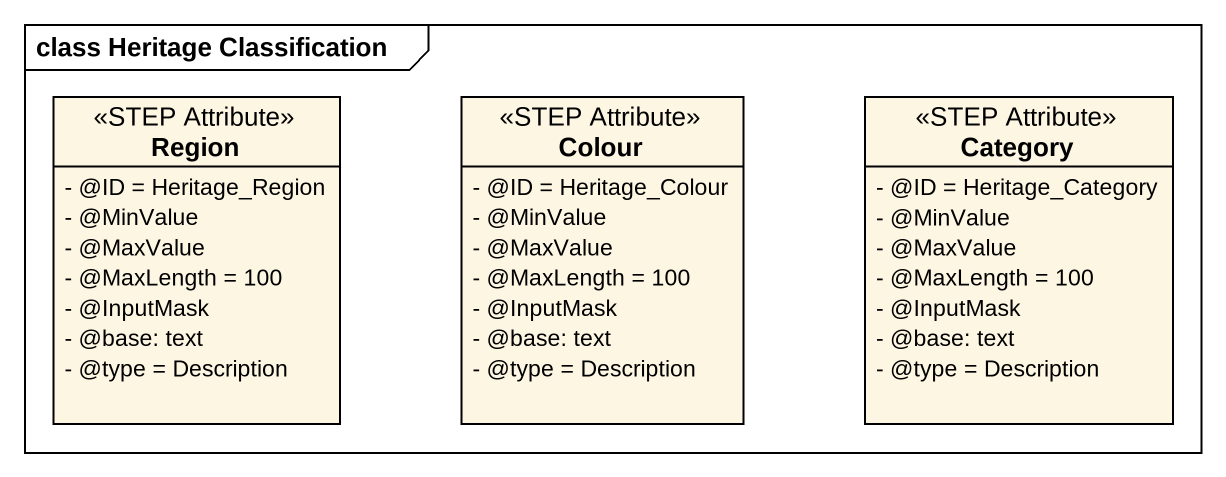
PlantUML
@startuml
mainframe class Heritage Classification
hide circle
hide empty members
skinparam classAttributeIconSize 0
class Region <<STEP Attribute>> {
  - @ID = Heritage_Region
  - @MinValue
  - @MaxValue
  - @MaxLength = 100
  - @InputMask
  - @base: text
  - @type = Description
}
class Colour <<STEP Attribute>> {
  - @ID = Heritage_Colour
  - @MinValue
  - @MaxValue
  - @MaxLength = 100
  - @InputMask
  - @base: text
  - @type = Description
}
class Category <<STEP Attribute>> {
  - @ID = Heritage_Category
  - @MinValue
  - @MaxValue
  - @MaxLength = 100
  - @InputMask
  - @base: text
  - @type = Description
}
@enduml
